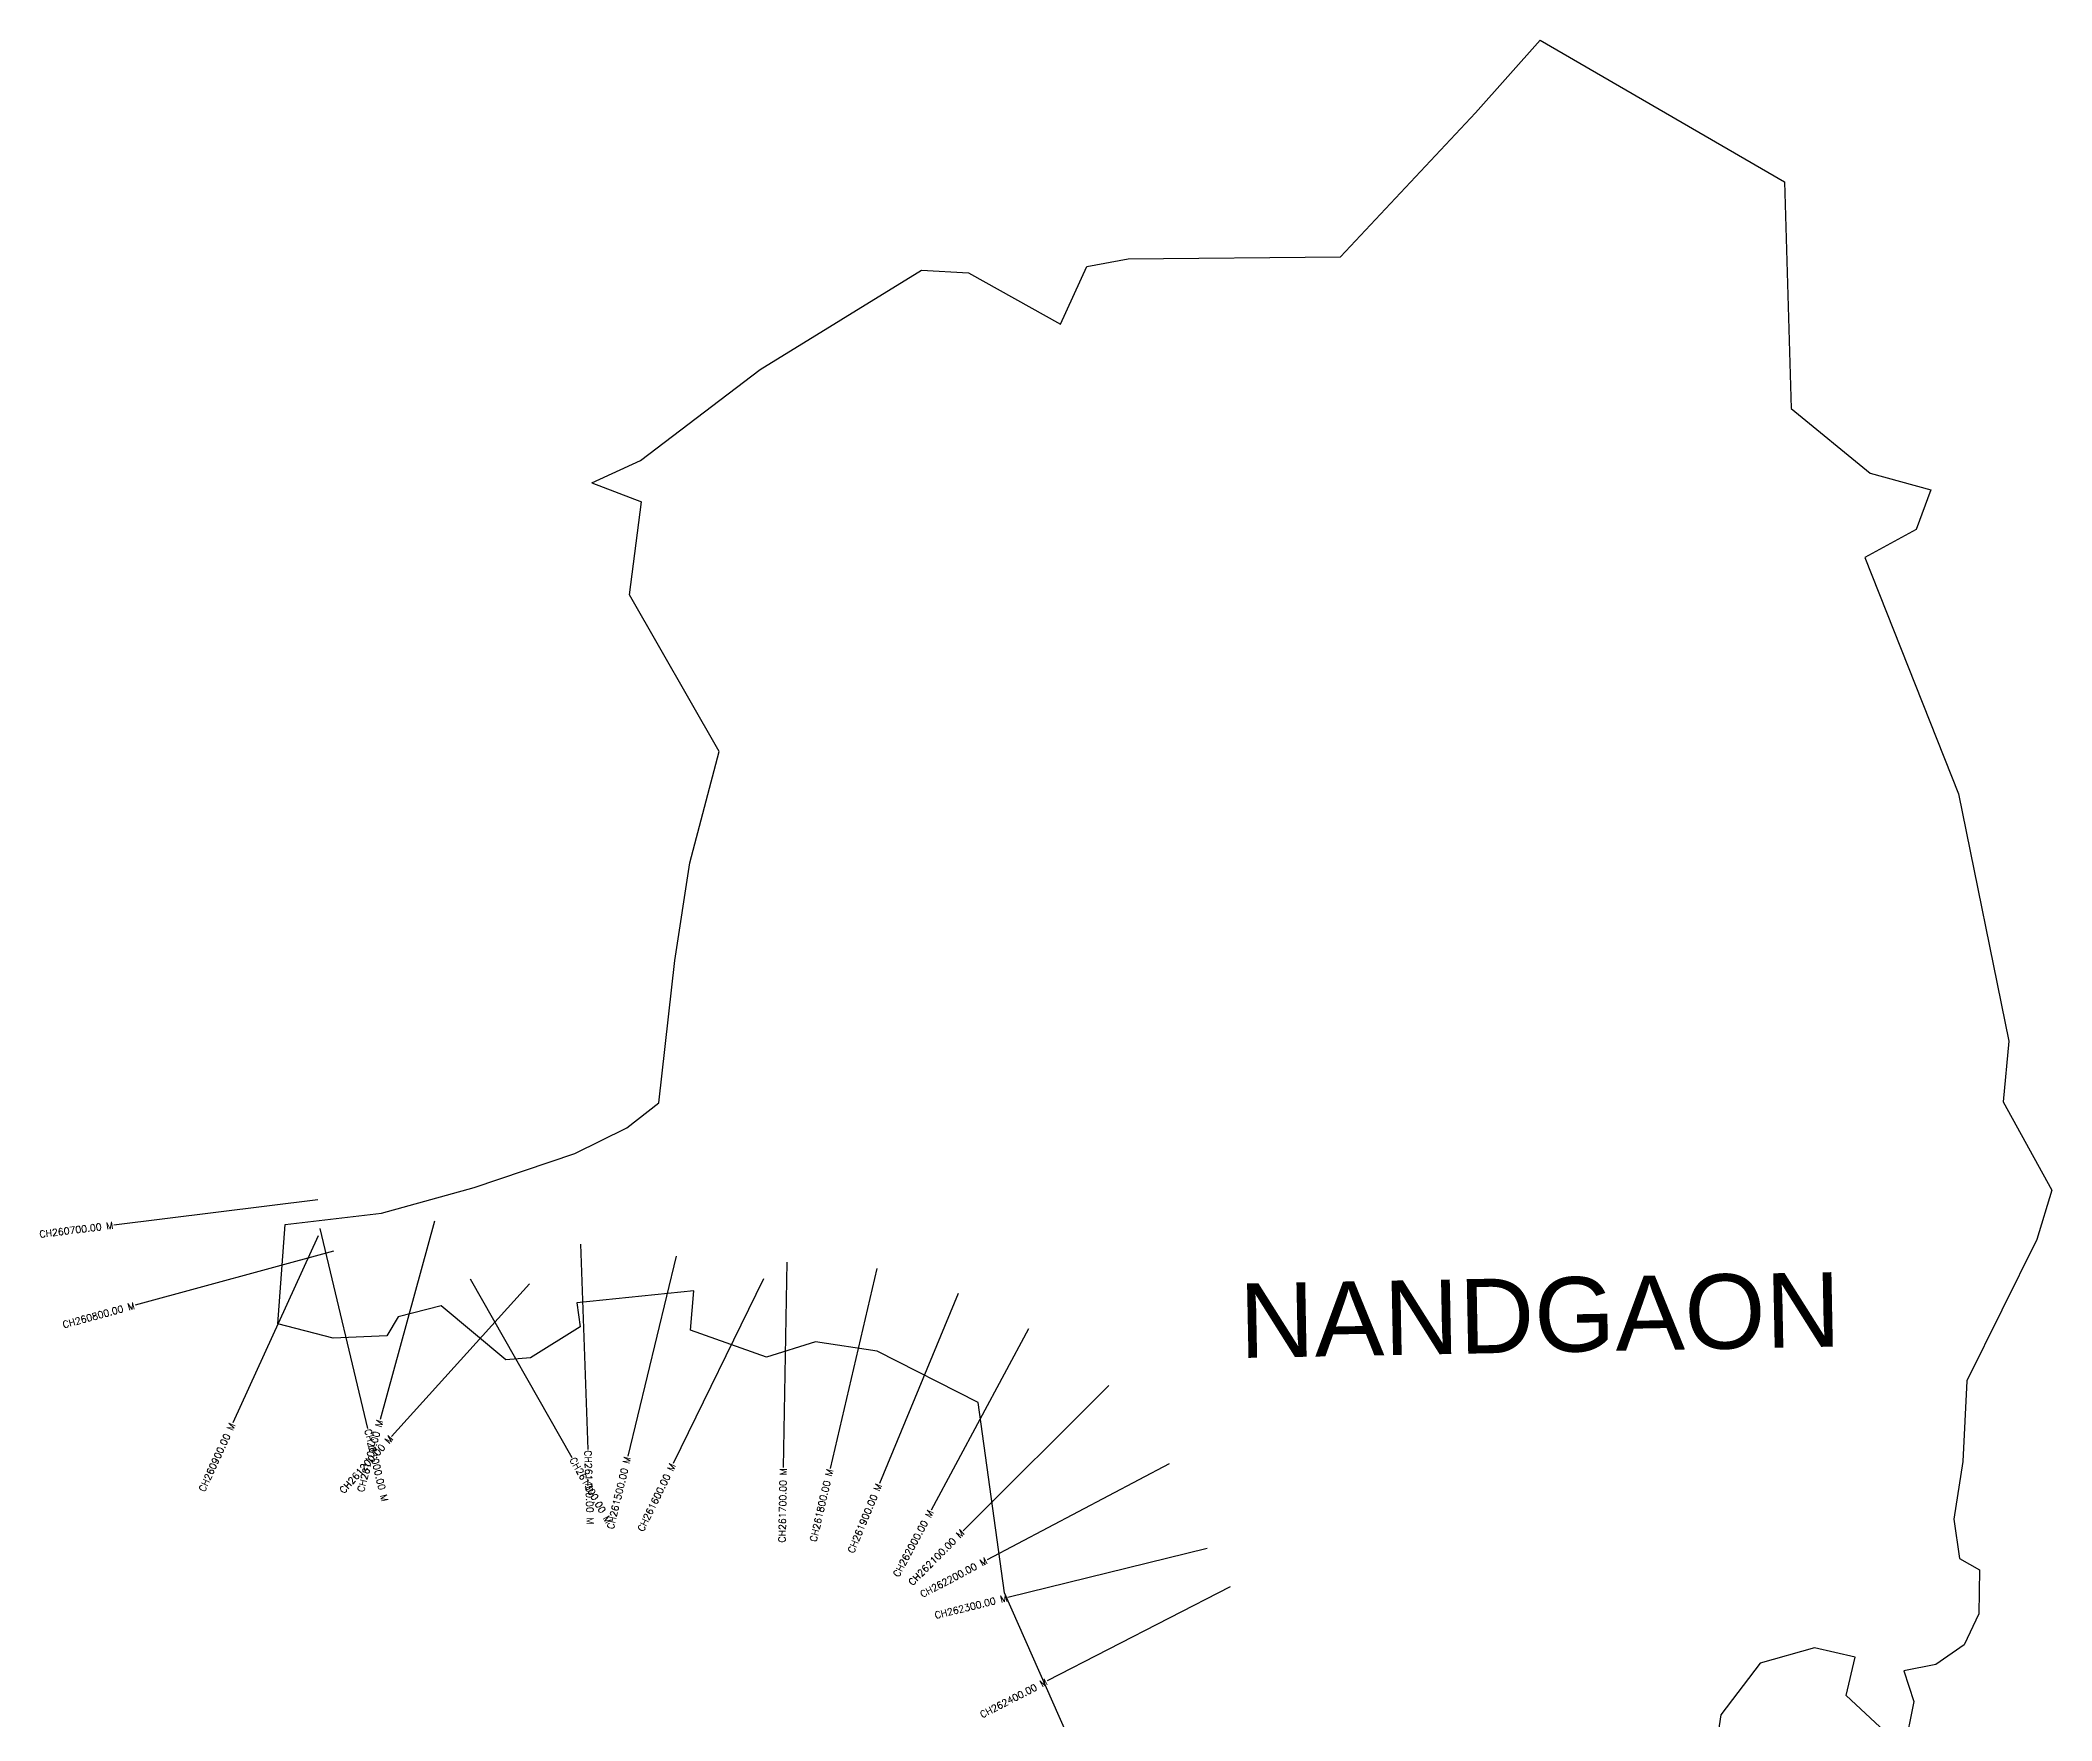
# Model space of a CAD drawing. Header units: metres. Extents: x 279213 to 282149, y 2032389 to 2036914.
# Drawn here: x 279213 to 282149, y 2034461 to 2036914 of the extents above; entities that cross this region are included whole.
import ezdxf
from ezdxf.enums import TextEntityAlignment as Align

# ---------------------------------------------------------------- set-up
doc = ezdxf.new("R2010")
doc.units = ezdxf.units.M
for name, color, linetype in [('CS', 134, 'Continuous'), ('CSMark', 6, 'Continuous'), ('village', 3, 'Continuous'), ('VILLAGE NAME', 250, 'Continuous')]:
    doc.layers.add(name, color=color, linetype=linetype)
doc.styles.get("Standard").update_dxf_attribs({"font": 'simplex.shx'})

msp = doc.modelspace()

# ---------------------------------------------------------------- linework, layer by layer
at = {"color": 6, "flags": 128}
msp.add_lwpolyline([(280018.3, 2036267.7), (280090.9, 2036240.3)], dxfattribs=at)
at = {"layer": 'CS'}
for p, q in [((279618.7, 2035221.4), (279321, 2035184.6)), ((279788.9, 2035190.2), (279709.6, 2034900.9)), ((279619, 2035168.9), (279494.4, 2034896)), ((279621.4, 2035179.5), (279691.2, 2034887.8)), ((280002.1, 2035156.7), (280012.6, 2034856.9)), ((279641.6, 2035146.4), (279352.1, 2035067.6)), ((280141.3, 2035139), (280070.8, 2034847.4)), ((280303.1, 2035130.4), (280297.8, 2034830.5)), ((279927.6, 2035098.6), (279726.2, 2034876.2)), ((279840.8, 2035106.1), (279989.4, 2034845.5)), ((280268.8, 2035106.3), (280137.1, 2034836.7)), ((280434.4, 2035121.3), (280366.1, 2034829.2)), ((280553.1, 2035084.7), (280438, 2034807.6)), ((280655.5, 2035032.9), (280513.6, 2034768.6)), ((280772.7, 2034950.3), (280560.3, 2034738.4)), ((280860.7, 2034836.2), (280595.4, 2034696)), ((280916.6, 2034712.4), (280625.3, 2034640.8)), ((280949.8, 2034656.6), (280683.1, 2034519.2))]:
    msp.add_line(p, q, dxfattribs=at)
at = {"layer": 'village', "color": 6}
for points in [[(280018.3, 2036267.7, 0), (280089.4, 2036300.3, 0), (280264, 2036433.4, 0), (280499.7, 2036578.3, 0), (280567.9, 2036574.3, 0), (280702.1, 2036499.7, 0), (280740.7, 2036583.6, 0), (280801, 2036595.1, 0), (281110.8, 2036597.7, 0), (281307.7, 2036807.8, 0), (281402.2, 2036914, 0), (281758.7, 2036707.1, 0), (281768.5, 2036376.4, 0), (281883.7, 2036281.9, 0), (281972.2, 2036257.9, 0), (281951.2, 2036200, 0), (281876, 2036158.8, 0), (282012.7, 2035813.8, 0), (282086.3, 2035453.1, 0), (282078.1, 2035364.2, 0), (282148.9, 2035235.7, 0)], [(280732.1, 2034395.6, 0), (280620.4, 2034648, 0), (280582, 2034925.8, 0), (280434.9, 2035000.3, 0), (280344.6, 2035014.2, 0), (280273.1, 2034991.8, 0), (280162.5, 2035031.3, 0), (280167.5, 2035088.7, 0), (279996.3, 2035071, 0), (280001.6, 2035036.1, 0), (279929, 2034990.9, 0), (279893.1, 2034988, 0), (279798.8, 2035066.9, 0), (279735.8, 2035050.5, 0), (279719.4, 2035022.8, 0), (279640.8, 2035019.4, 0), (279560.1, 2035040.6, 0), (279570.9, 2035185.5, 0), (279711.4, 2035201.9, 0), (279846.6, 2035239.2, 0), (279993.8, 2035289.1, 0), (280069.6, 2035326.4, 0), (280116.3, 2035363.1, 0), (280139.5, 2035570.9, 0), (280161.6, 2035713.2, 0), (280204, 2035875.7, 0), (280073.4, 2036104.5, 0), (280090.9, 2036240.3, 0)], [(282148.9, 2035235.7, 0), (282127.2, 2035163.6, 0), (282024.7, 2034957.3, 0), (282019.3, 2034839.6, 0), (282006, 2034755.1, 0), (282014.3, 2034697.9, 0), (282043.4, 2034681.4, 0), (282042.2, 2034617.3, 0), (282020.9, 2034571.8, 0), (281979.9, 2034543, 0), (281933, 2034534.1, 0), (281947.4, 2034489.3, 0), (281933.6, 2034419.1, 0), (281848.6, 2034497.7, 0), (281862, 2034553.8, 0), (281802.7, 2034567.6, 0), (281723.4, 2034545, 0), (281665.9, 2034469.8, 0), (281658.5, 2034421.7, 0)]]:
    msp.add_polyline3d(points, dxfattribs=at)

# ---------------------------------------------------------------- texts
at = {"layer": 'CSMark'}
for s, rotation, p in [('CH260700.00 M', 7.0524, (279320, 2035184.4)), ('CH260800.00 M', 15.233, (279351.1, 2035067.3)), ('CH260900.00 M', 65.465, (279494, 2034895)), ('CH261100.00 M', 74.6818, (279709.3, 2034899.9)), ('CH261200.00 M', 47.8427, (279725.6, 2034875.4)), ('CH261500.00 M', 76.4218, (280070.6, 2034846.4)), ('CH261600.00 M', 63.973, (280136.7, 2034835.8)), ('CH261700.00 M', 88.9845, (280297.8, 2034829.5)), ('CH261800.00 M', 76.8437, (280365.9, 2034828.2)), ('CH261900.00 M', 67.4312, (280437.6, 2034806.7)), ('CH262000.00 M', 61.7806, (280513.2, 2034767.7)), ('CH262100.00 M', 44.9311, (280559.6, 2034737.7)), ('CH262200.00 M', 27.854, (280594.5, 2034695.5)), ('CH262300.00 M', 13.8122, (280624.3, 2034640.6)), ('CH262400.00 M', 27.246, (280682.2, 2034518.8))]:
    msp.add_text(s, height=10, rotation=rotation, dxfattribs=at).set_placement(p, align=Align.MIDDLE_RIGHT)
for s, rotation, p in [('CH261000.00 M', 283.4507, (279691.4, 2034886.8)), ('CH261300.00 M', 299.6984, (279989.9, 2034844.6)), ('CH261400.00 M', 272.0049, (280012.6, 2034855.9))]:
    msp.add_text(s, height=10, rotation=rotation, dxfattribs=at).set_placement(p, align=Align.MIDDLE_LEFT)
at = {"layer": 'VILLAGE NAME', "insert": (280962.1, 2035099.2), "char_height": 108.748, "attachment_point": 1, "rotation": 1.1028}
msp.add_mtext_dynamic_manual_height_columns('{\\fArial|b0|i0|c0|p34;NANDGAON}', width=726.929, gutter_width=543.7, heights=[0], dxfattribs=at)

doc.saveas('drawing.dxf')
